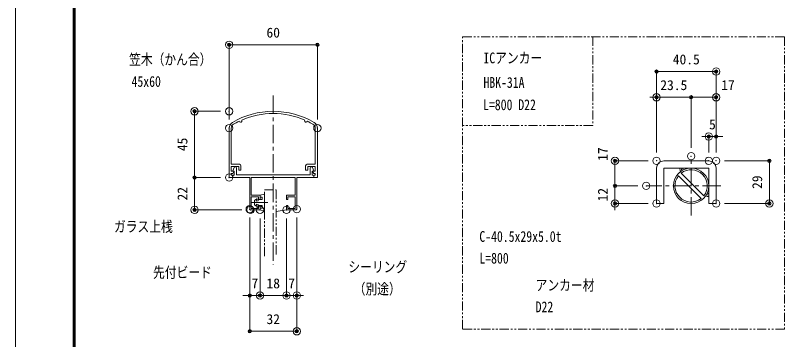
# Model space of a CAD drawing. Units: millimetres, scale not verified. Extents: x -3580 to 3580, y -1188 to 1188.
# Drawn here: x -3580 to -2534, y -337 to 104 of the extents above; entities that cross this region are included whole.
import ezdxf
from ezdxf.enums import TextEntityAlignment as Align

# ---------------------------------------------------------------- set-up
doc = ezdxf.new("R2010")
doc.units = ezdxf.units.MM
doc.header["$LTSCALE"] = 20
doc.header["$PDMODE"] = 32
doc.header["$PDSIZE"] = 10
doc.linetypes.add('USER1', pattern=[2, 1.25, -0.25, 0.25, -0.25])
doc.linetypes.add('USER2', pattern=[1.25, 0.625, -0.125, 0.125, -0.125, 0.125, -0.125])
for name, color, linetype, lineweight in [('0-0_0', 7, 'Continuous', 18), ('0-1_DEFPOINTS', 7, 'Continuous', 18), ('0-3_アンカー', 4, 'Continuous', 18), ('0-4_WAKU', 7, 'Continuous', 18), ('0-8_3中心線', 2, 'USER1', 18), ('0-9_41ｱﾙﾐ', 6, 'Continuous', 18), ('0-A_1手摺寸法', 7, 'Continuous', 18), ('0-D_CYAN', 4, 'Continuous', 18), ('0-E_2a', 1, 'USER2', 18)]:
    doc.layers.add(name, color=color, linetype=linetype, lineweight=lineweight)
doc.styles.add('ＭＳ ゴシック', font='')
doc.styles.get('ＭＳ ゴシック').set_extended_font_data('MS Gothic')

# ---------------------------------------------------------------- blocks, each defined once
blk = doc.blocks.new('hbk-145')
at = {"layer": '0-A_1手摺寸法', "color": 3}
for p, q in [((-5.8, 0), (5.8, 0)), ((-5.8, 0), (-5, -3)), ((0, 2.36), (0, -8.5)), ((5.8, 0), (5, -3)), ((-5, -3), (-3.7, -3)), ((-3.7, -1.5), (-2, -1.5)), ((-3.7, -1.5), (-3.7, -3)), ((-1.5, -6.7), (-2.58, -5.23)), ((-2.39, -5.01), (-1, -5.7)), ((-2, -1.5), (-2, -4.2)), ((-2, -4.2), (-1.25, -4.2)), ((-1, -5.7), (-1.25, -4.2)), ((1, -5.7), (1.25, -4.2)), ((1, -5.7), (2.39, -5.01)), ((1.25, -4.2), (2, -4.2)), ((1.5, -6.7), (2.58, -5.23)), ((2, -1.5), (3.7, -1.5)), ((2, -1.5), (2, -4.2)), ((3.7, -1.5), (3.7, -3)), ((3.7, -3), (5, -3)), ((-1.5, -6.7), (1.5, -6.7))]:
    blk.add_line(p, q, dxfattribs=at)
for centre, start, end in [((-2.45, -5.15), 66.3706, 212.9052), ((2.45, -5.15), 327.0948, 113.6294)]:
    blk.add_arc(centre, 0.15, start, end, dxfattribs=at)
blk = doc.blocks.new('HK-001')
at = {"layer": '0-0_0'}
for p, q in [((-30, 0), (-30, 33.59)), ((-28.5, 9), (-28.5, 33.59)), ((28.5, 9), (28.5, 33.59)), ((30, 0), (30, 33.59)), ((-23, 9), (-28.5, 9)), ((-23.5, 7.5), (-28.5, 7.5)), ((-28.5, 4.3), (-28.5, 7.5)), ((-23.5, 5), (-23.5, 7.5)), ((-22, 5), (-22, 8)), ((22, 5), (22, 8)), ((23, 9), (28.5, 9)), ((23.5, 5), (23.5, 7.5)), ((23.5, 7.5), (28.5, 7.5)), ((28.5, 4.3), (28.5, 7.5)), ((-27.5, 0), (-30, 0)), ((-26.87, 4.3), (-28.5, 4.3)), ((-28.5, 1.5), (-28.5, 2.8)), ((-28.5, 1.5), (-28.5, 2.8)), ((-27.5, 2.8), (-28.5, 2.8)), ((-27.5, 1.5), (-28.5, 1.5)), ((-27.5, 2.8), (-26.71, 3.99)), ((-27.5, 0), (-27.5, 1.5)), ((-22, 5), (-23.5, 5)), ((22, 5), (23.5, 5)), ((27.5, 2.8), (26.71, 3.99)), ((26.87, 4.3), (28.5, 4.3)), ((27.5, 2.8), (28.5, 2.8)), ((27.5, 1.5), (28.5, 1.5)), ((27.5, 0), (27.5, 1.5)), ((27.5, 0), (30, 0)), ((28.5, 1.5), (28.5, 2.8)), ((28.5, 1.5), (28.5, 2.8))]:
    blk.add_line(p, q, dxfattribs=at)
for centre, radius, start, end in [((0, -10), 55, 90, 120.3281), ((0, -10), 53.5, 90, 113.5608), ((0, -10), 55, 59.6719, 90), ((0, -10), 53.5, 66.4392, 90), ((-25.5, 33.59), 4.5, 120.3281, 180), ((0, -10), 53.5, 115.6929, 120.3281), ((-22.25, 38.54), 1, 199.1257, 30.1279), ((22.25, 38.54), 1, 149.8721, 340.8743), ((0, -10), 53.5, 59.6719, 64.3071), ((25.5, 33.59), 4.5, 0, 59.6719), ((-25.5, 33.59), 3, 120.3281, 180), ((25.5, 33.59), 3, 0, 59.6719), ((-23, 8), 1, 0, 90), ((23, 8), 1, 90, 180), ((-26.87, 4.1), 0.2, 326.3099, 90), ((26.87, 4.1), 0.2, 90, 213.6901)]:
    blk.add_arc(centre, radius, start, end, dxfattribs=at)
blk = doc.blocks.new('HK-025')
at = {"layer": '0-9_41ｱﾙﾐ'}
for p, q in [((7, 0), (0.5, 0)), ((7, -3), (7, 0)), ((25, -3), (25, 0)), ((25, 0), (31.5, 0)), ((0, -22), (0, -0.5)), ((1, -9), (1, -1)), ((6, -1), (1, -1)), ((6, -3), (6, -1)), ((7, -3), (6, -3)), ((25, -3), (26, -3)), ((26, -3), (26, -1)), ((26, -1), (31, -1)), ((31, -9), (31, -1)), ((32, -22), (32, -0.5)), ((1, -22), (1, -10)), ((7, -10), (1, -10)), ((7, -7), (6, -7)), ((7, -7), (7, -10)), ((25, -7), (25, -10)), ((25, -7), (26, -7)), ((25, -10), (31, -10)), ((31, -22), (31, -10)), ((-11.5, -22), (-11.5, -23)), ((0, -22), (-11.5, -22)), ((-11.5, -22), (-11.5, -23)), ((-11.5, -23), (-11.5, -22)), ((-10.5, -23.5), (-11, -23.5)), ((-10.5, -23.5), (-10.5, -26.3)), ((-9, -23.8), (41, -23.8)), ((-9, -23.8), (-9, -28.55)), ((31, -22), (1, -22)), ((43.5, -22), (32, -22)), ((41, -23.8), (41, -28.55)), ((42.5, -23.5), (43, -23.5)), ((42.5, -23.5), (42.5, -26.3)), ((43.5, -22), (43.5, -23)), ((43.5, -22), (43.5, -23)), ((43.5, -23), (43.5, -22)), ((-10.67, -28.79), (-11.49, -26.57)), ((-11.3, -26.3), (-10.5, -26.3)), ((-11.22, -26.3), (-10.5, -26.3)), ((-10.5, -26.3), (-10.5, -26.29)), ((-9.96, -29.3), (-9.75, -29.3)), ((41.96, -29.3), (41.75, -29.3)), ((43.3, -26.3), (42.5, -26.3)), ((42.67, -28.79), (43.49, -26.57))]:
    blk.add_line(p, q, dxfattribs=at)
for points in [[(6, -7), (6, -9), (1, -9)], [(26, -7), (26, -9), (31, -9)], [(43.22, -26.3), (42.5, -26.3), (42.5, -26.29)]]:
    blk.add_lwpolyline(points, dxfattribs=at)
for centre, radius, start, end in [((0.5, -0.5), 0.5, 90, 180), ((31.5, -0.5), 0.5, 0, 90), ((-11, -23), 0.5, 180, 270), ((43, -23), 0.5, 270, 0), ((-11.3, -26.5), 0.2, 90, 200.2148), ((-9.96, -28.55), 0.75, 198.4349, 270), ((-9.75, -28.55), 0.75, 270, 0), ((41.75, -28.55), 0.75, 180, 270), ((41.96, -28.55), 0.75, 270, 341.565), ((43.3, -26.5), 0.2, 339.7852, 90)]:
    blk.add_arc(centre, radius, start, end, dxfattribs=at)
blk = doc.blocks.new('_ORIGIN2')
at = {"layer": '0-0_0'}
blk.add_line((-0.5, 0), (-1, 0), dxfattribs=at)
for radius in [0.5, 0.25]:
    blk.add_circle((0, 0), radius, dxfattribs=at)
blk = doc.blocks.new('D48')
at = {"layer": '0-1_DEFPOINTS'}
for p in [(-1296.58, 397.57), (-1249.61, 397.57), (-1249.61, 307.57)]:
    blk.add_point(p, dxfattribs=at)
at = {"layer": '0-A_1手摺寸法'}
for p, q in [((-1261.11, 397.57), (-1296.58, 397.57)), ((-1296.58, 312.17), (-1296.58, 392.97)), ((-1261.11, 307.57), (-1296.58, 307.57))]:
    blk.add_line(p, q, dxfattribs=at)
at = {"layer": '0-A_1手摺寸法', "xscale": 4.6, "yscale": 4.6}
for p, rotation in [((-1296.58, 397.57), 90), ((-1296.58, 307.57), 270)]:
    blk.add_blockref('_ORIGIN2', p, dxfattribs=dict(at, rotation=rotation))
at = {"layer": '0-A_1手摺寸法', "style": 'ＭＳ ゴシック'}
blk.add_text('45', height=13.49, rotation=90, dxfattribs=at).set_placement((-1302.33, 343.37), align=Align.BOTTOM_LEFT)
blk = doc.blocks.new('D49')
at = {"layer": '0-1_DEFPOINTS'}
for p in [(-1249.61, 307.57), (-1296.58, 263.57), (-1220.61, 263.57)]:
    blk.add_point(p, dxfattribs=at)
at = {"layer": '0-A_1手摺寸法'}
for p, q in [((-1261.11, 307.57), (-1296.58, 307.57)), ((-1296.58, 302.97), (-1296.58, 268.17)), ((-1232.11, 263.57), (-1296.58, 263.57))]:
    blk.add_line(p, q, dxfattribs=at)
at = {"layer": '0-A_1手摺寸法', "xscale": 4.6, "yscale": 4.6}
for p, rotation in [((-1296.58, 307.57), 90), ((-1296.58, 263.57), 270)]:
    blk.add_blockref('_ORIGIN2', p, dxfattribs=dict(at, rotation=rotation))
at = {"layer": '0-A_1手摺寸法', "style": 'ＭＳ ゴシック'}
blk.add_text('22', height=13.49, rotation=90, dxfattribs=at).set_placement((-1302.33, 276.37), align=Align.BOTTOM_LEFT)
blk = doc.blocks.new('D52')
at = {"layer": '0-1_DEFPOINTS'}
for p in [(-1221.61, 264.57), (-1207.61, 263.57), (-1207.61, 147.24)]:
    blk.add_point(p, dxfattribs=at)
at = {"layer": '0-A_1手摺寸法'}
for p, q in [((-1221.61, 253.07), (-1221.61, 147.24)), ((-1207.61, 252.07), (-1207.61, 147.24)), ((-1226.21, 147.24), (-1230.81, 147.24)), ((-1221.61, 147.24), (-1207.61, 147.24)), ((-1203.01, 147.24), (-1198.41, 147.24))]:
    blk.add_line(p, q, dxfattribs=at)
at = {"layer": '0-A_1手摺寸法', "xscale": 4.6, "yscale": 4.6}
blk.add_blockref('_ORIGIN2', (-1221.61, 147.24), dxfattribs=at)
at = {"layer": '0-A_1手摺寸法', "xscale": 4.6, "yscale": 4.6, "rotation": 180}
blk.add_blockref('_ORIGIN2', (-1207.61, 147.24), dxfattribs=at)
at = {"layer": '0-A_1手摺寸法', "style": 'ＭＳ ゴシック'}
blk.add_text('7', height=13.49, dxfattribs=at).set_placement((-1219.21, 152.99), align=Align.BOTTOM_LEFT)
blk = doc.blocks.new('D53')
at = {"layer": '0-1_DEFPOINTS'}
for p in [(-1207.61, 263.57), (-1171.61, 263.57), (-1171.61, 147.24)]:
    blk.add_point(p, dxfattribs=at)
at = {"layer": '0-A_1手摺寸法'}
for p, q in [((-1207.61, 252.07), (-1207.61, 147.24)), ((-1171.61, 252.07), (-1171.61, 147.24)), ((-1203.01, 147.24), (-1176.21, 147.24))]:
    blk.add_line(p, q, dxfattribs=at)
at = {"layer": '0-A_1手摺寸法', "xscale": 4.6, "yscale": 4.6, "rotation": 180}
blk.add_blockref('_ORIGIN2', (-1207.61, 147.24), dxfattribs=at)
at = {"layer": '0-A_1手摺寸法', "xscale": 4.6, "yscale": 4.6}
blk.add_blockref('_ORIGIN2', (-1171.61, 147.24), dxfattribs=at)
at = {"layer": '0-A_1手摺寸法', "style": 'ＭＳ ゴシック'}
blk.add_text('18', height=13.49, dxfattribs=at).set_placement((-1198.81, 152.99), align=Align.BOTTOM_LEFT)
blk = doc.blocks.new('D54')
at = {"layer": '0-1_DEFPOINTS'}
for p in [(-1171.61, 263.57), (-1157.61, 264.57), (-1157.61, 147.24)]:
    blk.add_point(p, dxfattribs=at)
at = {"layer": '0-A_1手摺寸法'}
for p, q in [((-1171.61, 252.07), (-1171.61, 147.24)), ((-1157.61, 253.07), (-1157.61, 147.24)), ((-1176.21, 147.24), (-1180.81, 147.24)), ((-1171.61, 147.24), (-1157.61, 147.24)), ((-1153.01, 147.24), (-1148.41, 147.24))]:
    blk.add_line(p, q, dxfattribs=at)
at = {"layer": '0-A_1手摺寸法', "xscale": 4.6, "yscale": 4.6}
blk.add_blockref('_ORIGIN2', (-1171.61, 147.24), dxfattribs=at)
at = {"layer": '0-A_1手摺寸法', "xscale": 4.6, "yscale": 4.6, "rotation": 180}
blk.add_blockref('_ORIGIN2', (-1157.61, 147.24), dxfattribs=at)
at = {"layer": '0-A_1手摺寸法', "style": 'ＭＳ ゴシック'}
blk.add_text('7', height=13.49, dxfattribs=at).set_placement((-1169.21, 152.99), align=Align.BOTTOM_LEFT)
blk = doc.blocks.new('D55')
at = {"layer": '0-1_DEFPOINTS'}
for p in [(-1221.61, 264.57), (-1157.61, 264.57), (-1157.61, 98.64)]:
    blk.add_point(p, dxfattribs=at)
at = {"layer": '0-A_1手摺寸法'}
for p, q in [((-1221.61, 253.07), (-1221.61, 98.64)), ((-1157.61, 253.07), (-1157.61, 98.64)), ((-1217.01, 98.64), (-1162.21, 98.64))]:
    blk.add_line(p, q, dxfattribs=at)
at = {"layer": '0-A_1手摺寸法', "xscale": 4.6, "yscale": 4.6, "rotation": 180}
blk.add_blockref('_ORIGIN2', (-1221.61, 98.64), dxfattribs=at)
at = {"layer": '0-A_1手摺寸法', "xscale": 4.6, "yscale": 4.6}
blk.add_blockref('_ORIGIN2', (-1157.61, 98.64), dxfattribs=at)
at = {"layer": '0-A_1手摺寸法', "style": 'ＭＳ ゴシック'}
blk.add_text('32', height=13.49, dxfattribs=at).set_placement((-1198.81, 104.39), align=Align.BOTTOM_LEFT)
blk = doc.blocks.new('D61')
at = {"layer": '0-1_DEFPOINTS'}
for p in [(-1249.61, 487.98), (-1249.61, 374.75), (-1129.61, 374.75)]:
    blk.add_point(p, dxfattribs=at)
at = {"layer": '0-A_1手摺寸法'}
for p, q in [((-1249.61, 386.25), (-1249.61, 487.98)), ((-1134.21, 487.98), (-1245.01, 487.98)), ((-1129.61, 386.25), (-1129.61, 487.98))]:
    blk.add_line(p, q, dxfattribs=at)
at = {"layer": '0-A_1手摺寸法', "xscale": 4.6, "yscale": 4.6, "rotation": 180}
blk.add_blockref('_ORIGIN2', (-1249.61, 487.98), dxfattribs=at)
at = {"layer": '0-A_1手摺寸法', "xscale": 4.6, "yscale": 4.6}
blk.add_blockref('_ORIGIN2', (-1129.61, 487.98), dxfattribs=at)
at = {"layer": '0-A_1手摺寸法', "style": 'ＭＳ ゴシック'}
blk.add_text('60', height=13.49, dxfattribs=at).set_placement((-1198.81, 493.73), align=Align.BOTTOM_LEFT)
blk = doc.blocks.new('D68')
at = {"layer": '0-1_DEFPOINTS'}
for p in [(-587.38, 451.51), (-668.38, 330.27), (-587.38, 330.27)]:
    blk.add_point(p, dxfattribs=at)
at = {"layer": '0-A_1手摺寸法'}
for p, q in [((-668.38, 341.77), (-668.38, 451.51)), ((-663.78, 451.51), (-591.98, 451.51)), ((-587.38, 341.77), (-587.38, 451.51))]:
    blk.add_line(p, q, dxfattribs=at)
at = {"layer": '0-A_1手摺寸法', "xscale": 4.6, "yscale": 4.6, "rotation": 180}
blk.add_blockref('_ORIGIN2', (-668.38, 451.51), dxfattribs=at)
at = {"layer": '0-A_1手摺寸法', "xscale": 4.6, "yscale": 4.6}
blk.add_blockref('_ORIGIN2', (-587.38, 451.51), dxfattribs=at)
at = {"layer": '0-A_1手摺寸法', "style": 'ＭＳ ゴシック'}
blk.add_text('40.5', height=13.49, dxfattribs=at).set_placement((-646.28, 457.26), align=Align.BOTTOM_LEFT)
blk = doc.blocks.new('D69')
at = {"layer": '0-1_DEFPOINTS'}
for p in [(-587.38, 416.6), (-621.38, 336.58), (-587.38, 330.27)]:
    blk.add_point(p, dxfattribs=at)
at = {"layer": '0-A_1手摺寸法'}
for p, q in [((-621.38, 348.08), (-621.38, 416.6)), ((-616.78, 416.6), (-591.98, 416.6)), ((-587.38, 341.77), (-587.38, 416.6))]:
    blk.add_line(p, q, dxfattribs=at)
at = {"layer": '0-A_1手摺寸法', "xscale": 4.6, "yscale": 4.6, "rotation": 180}
blk.add_blockref('_ORIGIN2', (-621.38, 416.6), dxfattribs=at)
at = {"layer": '0-A_1手摺寸法', "xscale": 4.6, "yscale": 4.6}
blk.add_blockref('_ORIGIN2', (-587.38, 416.6), dxfattribs=at)
at = {"layer": '0-A_1手摺寸法', "style": 'ＭＳ ゴシック'}
blk.add_text('17', height=13.49, dxfattribs=at).set_placement((-580.43, 422.35), align=Align.BOTTOM_LEFT)
blk = doc.blocks.new('D70')
at = {"layer": '0-1_DEFPOINTS'}
for p in [(-668.38, 416.6), (-621.38, 336.58), (-668.38, 330.27)]:
    blk.add_point(p, dxfattribs=at)
at = {"layer": '0-A_1手摺寸法'}
for p, q in [((-672.98, 416.6), (-677.58, 416.6)), ((-668.38, 341.77), (-668.38, 416.6)), ((-621.38, 416.6), (-668.38, 416.6)), ((-621.38, 348.08), (-621.38, 416.6)), ((-616.78, 416.6), (-612.18, 416.6))]:
    blk.add_line(p, q, dxfattribs=at)
at = {"layer": '0-A_1手摺寸法', "xscale": 4.6, "yscale": 4.6}
blk.add_blockref('_ORIGIN2', (-668.38, 416.6), dxfattribs=at)
at = {"layer": '0-A_1手摺寸法', "xscale": 4.6, "yscale": 4.6, "rotation": 180}
blk.add_blockref('_ORIGIN2', (-621.38, 416.6), dxfattribs=at)
at = {"layer": '0-A_1手摺寸法', "style": 'ＭＳ ゴシック'}
blk.add_text('23.5', height=13.49, dxfattribs=at).set_placement((-663.28, 422.35), align=Align.BOTTOM_LEFT)
blk = doc.blocks.new('D71')
at = {"layer": '0-1_DEFPOINTS'}
for p in [(-587.38, 330.27), (-587.38, 272.27), (-515, 272.27)]:
    blk.add_point(p, dxfattribs=at)
at = {"layer": '0-A_1手摺寸法'}
for p, q in [((-575.88, 330.27), (-515, 330.27)), ((-515, 325.67), (-515, 276.87)), ((-575.88, 272.27), (-515, 272.27))]:
    blk.add_line(p, q, dxfattribs=at)
at = {"layer": '0-A_1手摺寸法', "xscale": 4.6, "yscale": 4.6}
for p, rotation in [((-515, 330.27), 90), ((-515, 272.27), 270)]:
    blk.add_blockref('_ORIGIN2', p, dxfattribs=dict(at, rotation=rotation))
at = {"layer": '0-A_1手摺寸法', "style": 'ＭＳ ゴシック'}
blk.add_text('29', height=13.49, rotation=90, dxfattribs=at).set_placement((-520.75, 292.07), align=Align.BOTTOM_LEFT)
blk = doc.blocks.new('D72')
at = {"layer": '0-1_DEFPOINTS'}
for p in [(-724.88, 330.27), (-668.38, 330.27), (-682.45, 296.27)]:
    blk.add_point(p, dxfattribs=at)
at = {"layer": '0-A_1手摺寸法'}
for p, q in [((-679.88, 330.27), (-724.88, 330.27)), ((-724.88, 300.87), (-724.88, 325.67)), ((-693.95, 296.27), (-724.88, 296.27))]:
    blk.add_line(p, q, dxfattribs=at)
at = {"layer": '0-A_1手摺寸法', "xscale": 4.6, "yscale": 4.6}
for p, rotation in [((-724.88, 330.27), 90), ((-724.88, 296.27), 270)]:
    blk.add_blockref('_ORIGIN2', p, dxfattribs=dict(at, rotation=rotation))
at = {"layer": '0-A_1手摺寸法', "style": 'ＭＳ ゴシック'}
blk.add_text('17', height=13.49, rotation=90, dxfattribs=at).set_placement((-730.63, 330.27), align=Align.BOTTOM_LEFT)
blk = doc.blocks.new('D73')
at = {"layer": '0-1_DEFPOINTS'}
for p in [(-597.38, 363.24), (-597.38, 330.27), (-587.38, 330.27)]:
    blk.add_point(p, dxfattribs=at)
at = {"layer": '0-A_1手摺寸法'}
for p, q in [((-601.98, 363.24), (-606.58, 363.24)), ((-597.38, 341.77), (-597.38, 363.24)), ((-587.38, 363.24), (-597.38, 363.24)), ((-587.38, 341.77), (-587.38, 363.24)), ((-582.78, 363.24), (-578.18, 363.24))]:
    blk.add_line(p, q, dxfattribs=at)
at = {"layer": '0-A_1手摺寸法', "xscale": 4.6, "yscale": 4.6}
blk.add_blockref('_ORIGIN2', (-597.38, 363.24), dxfattribs=at)
at = {"layer": '0-A_1手摺寸法', "xscale": 4.6, "yscale": 4.6, "rotation": 180}
blk.add_blockref('_ORIGIN2', (-587.38, 363.24), dxfattribs=at)
at = {"layer": '0-A_1手摺寸法', "style": 'ＭＳ ゴシック'}
blk.add_text('5', height=13.49, dxfattribs=at).set_placement((-596.98, 368.99), align=Align.BOTTOM_LEFT)
blk = doc.blocks.new('D141')
at = {"layer": '0-1_DEFPOINTS'}
for p in [(-682.45, 296.27), (-724.88, 272.27), (-668.38, 272.27)]:
    blk.add_point(p, dxfattribs=at)
at = {"layer": '0-A_1手摺寸法'}
for p, q in [((-724.88, 300.87), (-724.88, 305.47)), ((-693.95, 296.27), (-724.88, 296.27)), ((-724.88, 296.27), (-724.88, 272.27)), ((-679.88, 272.27), (-724.88, 272.27)), ((-724.88, 267.67), (-724.88, 263.07))]:
    blk.add_line(p, q, dxfattribs=at)
at = {"layer": '0-A_1手摺寸法', "xscale": 4.6, "yscale": 4.6}
for p, rotation in [((-724.88, 296.27), 270), ((-724.88, 272.27), 90)]:
    blk.add_blockref('_ORIGIN2', p, dxfattribs=dict(at, rotation=rotation))
at = {"layer": '0-A_1手摺寸法', "style": 'ＭＳ ゴシック'}
blk.add_text('12', height=13.49, rotation=90, dxfattribs=at).set_placement((-730.63, 275.07), align=Align.BOTTOM_LEFT)

msp = doc.modelspace()

# ---------------------------------------------------------------- linework, layer by layer
at = {"layer": '0-1_DEFPOINTS', "color": 5}
msp.add_line((-3579.8, 1188), (-3579.8, -1188), dxfattribs=at)
at = {"layer": '0-3_アンカー'}
for p, q in [((-2697.92, -93.67), (-2636.92, -93.67)), ((-2707.92, -151.67), (-2707.92, -103.67)), ((-2697.92, -151.67), (-2697.92, -103.67)), ((-2697.92, -103.67), (-2636.92, -103.67)), ((-2674.92, -103.67), (-2636.92, -103.67)), ((-2636.92, -103.67), (-2636.92, -151.67)), ((-2626.92, -103.67), (-2626.92, -151.67)), ((-2707.92, -151.67), (-2697.92, -151.67)), ((-2636.92, -151.67), (-2626.92, -151.67))]:
    msp.add_line(p, q, dxfattribs=at)
for centre, start, end in [((-2697.92, -103.67), 90, 180), ((-2636.92, -103.67), 0, 90)]:
    msp.add_arc(centre, 10, start, end, dxfattribs=at)
at = {"layer": '0-4_WAKU'}
for p, q in [((-3501, 1133.2), (-3501, -1129.2)), ((-3500.4, 1132.6), (-3500.4, -1128.6)), ((-3499.8, 1132), (-3499.8, -1128)), ((-3499.2, 1131.4), (-3499.2, -1127.4)), ((-3498.6, 1130.8), (-3498.6, -1126.8))]:
    msp.add_line(p, q, dxfattribs=at)
at = {"layer": '0-8_3中心線'}
for p, q in [((-3229.15, -4.69), (-3229.15, -234.86)), ((-2660.92, -167.98), (-2660.92, -87.36)), ((-2620.61, -127.67), (-2722, -127.67))]:
    msp.add_line(p, q, dxfattribs=at)
at = {"layer": '0-9_41ｱﾙﾐ'}
for p, q in [((-2647.3, -144.95), (-2678.2, -114.05)), ((-2643.64, -141.29), (-2674.54, -110.39))]:
    msp.add_line(p, q, dxfattribs=at)
msp.add_circle((-2660.92, -127.67), 24, dxfattribs=at)
for start, end in [(141.75633, 308.24367), (321.75633, 128.24367)]:
    msp.add_arc((-2660.92, -127.67), 22, start, end, dxfattribs=at)
at = {"layer": '0-A_1手摺寸法', "color": 3}
for centre, radius, start, end in [((-2668.03, -103.67), 8.33, 180, 213.21396), ((-2668.03, -103.67), 6.33, 180, 213.11704), ((-2668.03, -103.67), 4.33, 180, 215.15014), ((-2636.92, -133.88), 8.33, 240.32789, 270), ((-2636.92, -133.88), 6.33, 240.96643, 270), ((-2636.92, -133.88), 4.33, 239.9842, 270)]:
    msp.add_arc(centre, radius, start, end, dxfattribs=at)
at = {"layer": '0-D_CYAN'}
msp.add_line((-3211.15, -160.37), (-3225.15, -162.33), dxfattribs=at)
at = {"layer": '0-E_2a'}
for p, q in [((-2794.65, 74.92), (-2794.65, -45.88)), ((-2794.65, -45.88), (-2971.61, -45.88)), ((-3241.15, -223.2), (-3241.15, -133.25)), ((-3241.15, -133.25), (-3225.15, -133.25)), ((-3225.15, -133.25), (-3225.15, -223.2))]:
    msp.add_line(p, q, dxfattribs=at)
msp.add_lwpolyline([(-2533.77, -322.23), (-2971.61, -322.23), (-2971.61, 74.92), (-2533.77, 74.92)], close=True, dxfattribs=at)

# ---------------------------------------------------------------- block references
at = {"layer": '0-9_41ｱﾙﾐ', "xscale": 2, "yscale": 2}
msp.add_blockref('HK-001', (-3229.15, -116.37), dxfattribs=at)
at = {"layer": '0-9_41ｱﾙﾐ', "xscale": -2, "yscale": 2, "rotation": 180}
msp.add_blockref('HK-025', (-3261.15, -160.37), dxfattribs=at)
at = {"layer": '0-A_1手摺寸法'}
for name in ['D61', 'D68', 'D70', 'D69', 'D48', 'D73', 'D72', 'D71', 'D49', 'D141', 'D52', 'D55', 'D53', 'D54']:
    msp.add_blockref(name, (-2039.54, -423.94), dxfattribs=at)
at = {"layer": '0-D_CYAN', "xscale": 2, "yscale": 2, "rotation": 270}
msp.add_blockref('hbk-145', (-3241.15, -150.37), dxfattribs=at)

# ---------------------------------------------------------------- texts
at = {"layer": '0-0_0', "style": 'ＭＳ ゴシック', "width": 0.8}
for s, p in [('笠木（かん合）', (-3425.2, 32.4)), ('ICアンカー ', (-2943.35, 34.45)), ('45x60', (-3421.83, 2.47)), ('HBK-31A', (-2943.35, 1.11)), ('L=800 D22', (-2943.78, -29.22)), ('ガラス上桟', (-3445.76, -194.71)), ('C-40.5x29x5.0t', (-2948.87, -208.19)), ('L=800', (-2948.87, -237.69)), ('シーリング', (-3127.02, -249.5)), ('先付ビード', (-3392.63, -256.91)), ('（別途）', (-3119.79, -279.43)), ('アンカー材', (-2872.34, -274.35)), ('D22', (-2872.34, -303.85))]:
    msp.add_text(s, height=14.66, dxfattribs=at).set_placement(p, align=Align.BOTTOM_LEFT)

doc.saveas('drawing.dxf')
